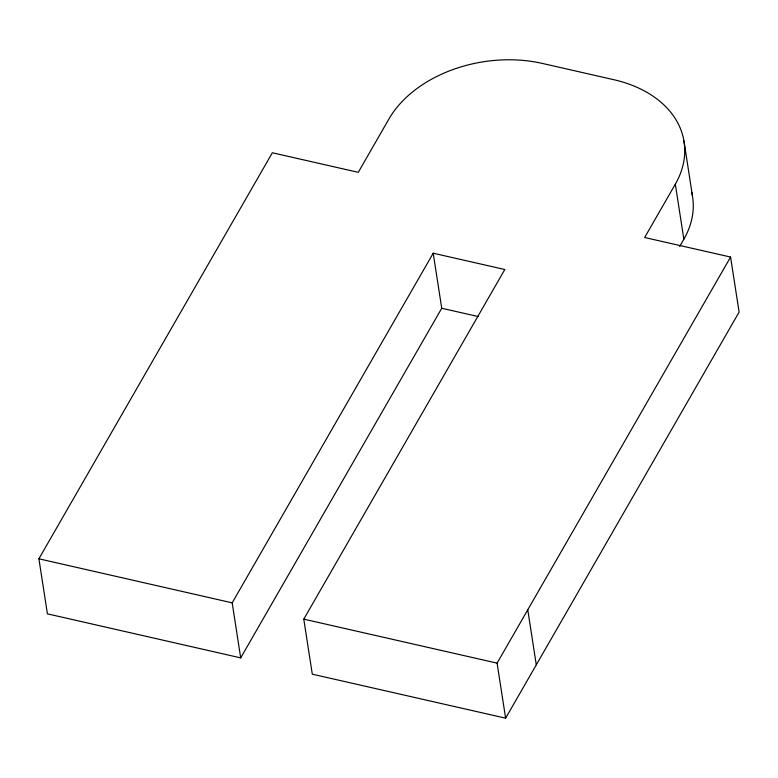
<?xml version="1.0" encoding="UTF-8"?>
<svg xmlns="http://www.w3.org/2000/svg" width="778" height="778" viewBox="0 0 778 778"><rect width="100%" height="100%" fill="white"/><g stroke="black" fill="none" stroke-linecap="round" stroke-linejoin="round"><path stroke-width="1.17" d="M675.323 184.162L644.661 237.504L730.581 257.051L739.1 312.095L505.622 718.172L312.299 674.176L303.78 619.142L504.805 269.509L433.21 253.21L441.729 308.253L240.703 657.887L47.419 613.842L38.9 558.798L272.349 152.77L358.269 172.327L388.932 118.985A117.527 82.672 -8.8 0 1 542.334 63.426L613.93 79.726A117.527 82.672 -8.8 0 1 675.323 184.162L683.852 239.206L679.641 246.519M240.703 657.887L232.184 602.843L433.21 253.21M505.622 718.172L497.093 663.138L730.581 257.051M441.729 308.253L478.12 316.529M303.78 619.142L497.093 663.138M38.9 558.798L232.184 602.843M683.94 140.886L692.459 195.93M527.766 609.796L536.285 664.84M691.749 192.409A117.527 82.672 -8.8 0 1 683.852 239.206"/></g></svg>
